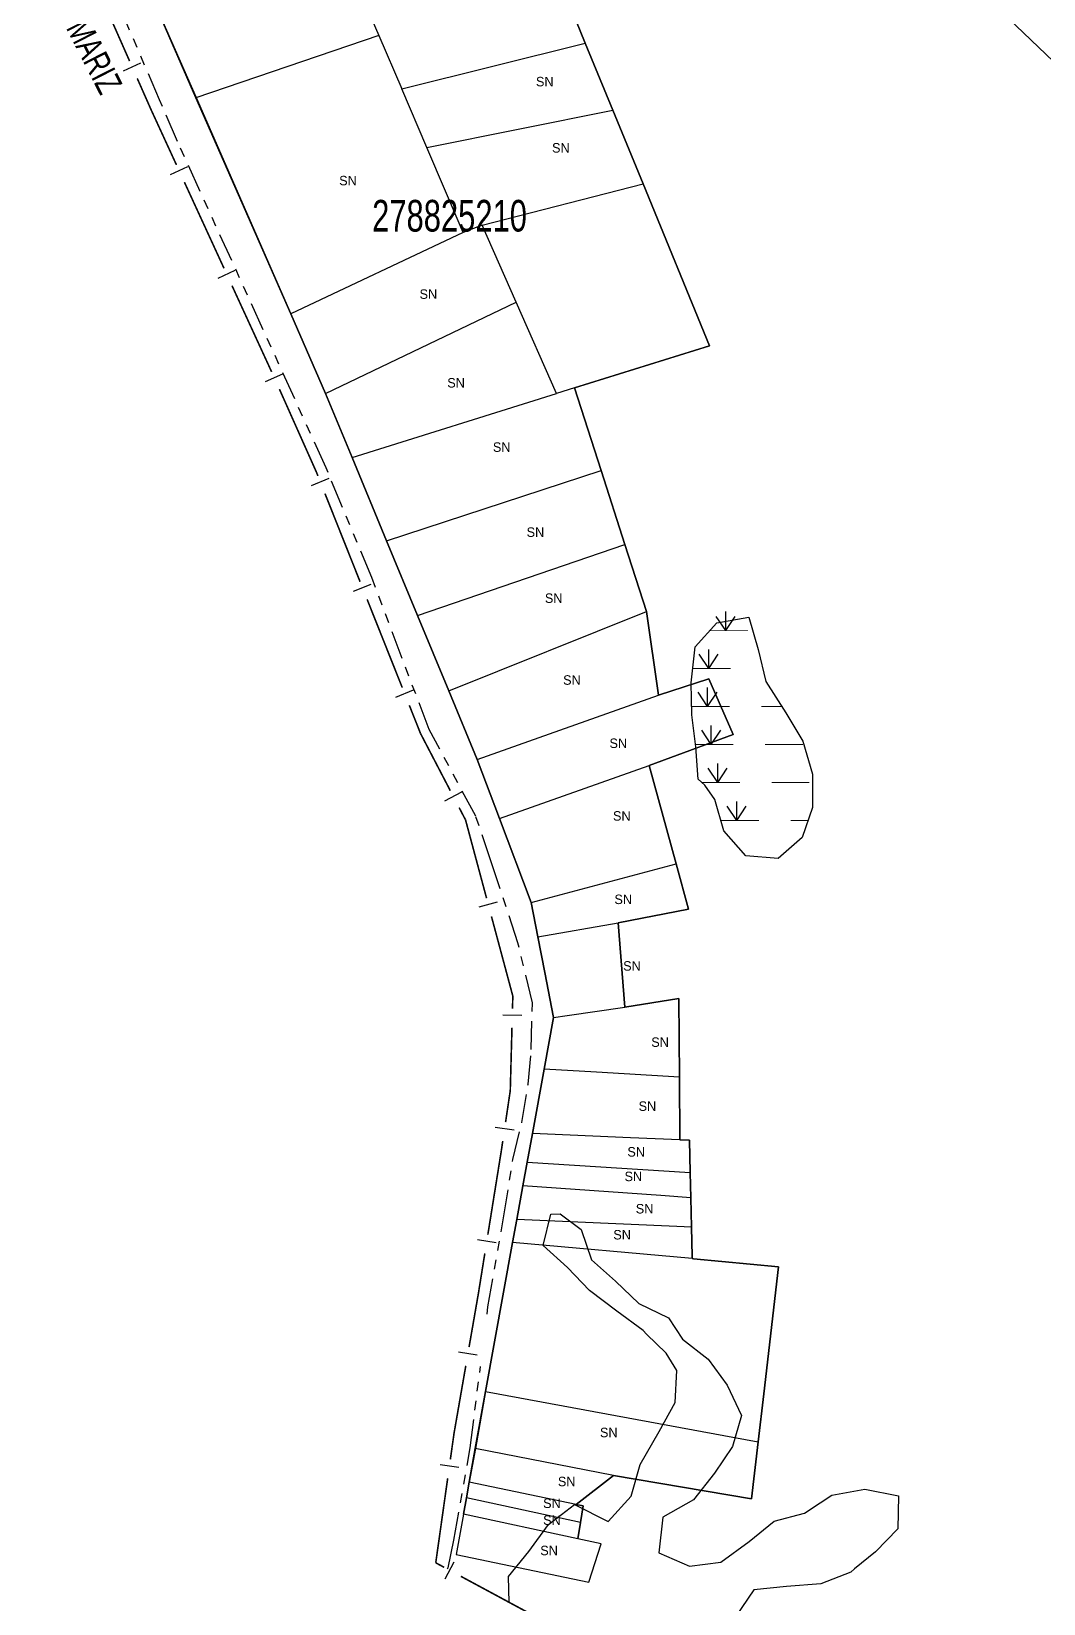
# Model space of a CAD drawing. Extents: x 204373 to 205952, y 4873300 to 4875179.
# Drawn here: x 205271 to 205431, y 4873681.7 to 4873930.1 of the extents above; entities that cross this region are included whole.
import ezdxf
from ezdxf.enums import TextEntityAlignment as Align

# ---------------------------------------------------------------- set-up
doc = ezdxf.new("R2010")
doc.units = 0
doc.header["$LTSCALE"] = 1.5
doc.header["$MEASUREMENT"] = 0
doc.linetypes.add('TRACO_00', pattern=[10, -10])
doc.linetypes.add('TRACO_25', pattern=[8, 3, -1, 1, -1, 1, -1])
for name, color, linetype in [('CD_MALHA_LOTES', 7, 'CONTINUOUS'), ('CD_TXT_QUADRA', 255, 'CONTINUOUS'), ('HD-ALAGADO-BREJO', 170, 'CONTINUOUS'), ('HD-LAGOS-PERENE', 170, 'CONTINUOUS'), ('LM-LIM-SETORES-BAIRROS', 250, 'CONTINUOUS'), ('RU-QUADRA', 220, 'CONTINUOUS'), ('SV-RUA-NAO-PAV', 7, 'CONTINUOUS'), ('SV-TXT-RUA-N-PAV', 7, 'CONTINUOUS'), ('Th_NmrPort', 1, 'CONTINUOUS')]:
    doc.layers.add(name, color=color, linetype=linetype)
doc.styles.add('ARIAL', font='ARIAL.SHX')

# ---------------------------------------------------------------- blocks, each defined once
blk = doc.blocks.new('*X1')
at = {"layer": 'HD-ALAGADO-BREJO'}
for points in [[(205380.739497, 4873835.450521), (205379.239109, 4873837.700263)], [(205380.739497, 4873835.450521), (205380.73898, 4873838.450521)], [(205380.739497, 4873835.450521), (205382.239109, 4873837.70078)], [(205378.031954, 4873829.450367), (205376.531651, 4873831.700165)], [(205378.031954, 4873829.450367), (205378.03155, 4873832.450367)], [(205378.031954, 4873829.450367), (205379.531651, 4873831.70057)], [(205377.854162, 4873823.450293), (205376.353894, 4873825.700114)], [(205377.854162, 4873823.450293), (205377.853805, 4873826.450293)], [(205377.854162, 4873823.450293), (205379.353894, 4873825.700471)], [(205378.433941, 4873817.45024), (205376.933697, 4873819.700077)], [(205378.433941, 4873817.45024), (205378.433615, 4873820.45024)], [(205378.433941, 4873817.45024), (205379.933697, 4873819.700402)], [(205379.463808, 4873811.450214), (205379.463485, 4873814.450214)], [(205379.463808, 4873811.450214), (205377.963566, 4873813.700053)], [(205379.463808, 4873811.450214), (205380.963566, 4873813.700375)], [(205382.471503, 4873805.450245), (205380.971231, 4873807.700064)], [(205382.471503, 4873805.450245), (205382.471141, 4873808.450245)], [(205382.471503, 4873805.450245), (205383.971231, 4873807.700426)]]:
    blk.add_lwpolyline(points, dxfattribs=at)
at = {"layer": 'HD-ALAGADO-BREJO', "const_width": 0.13}
for points in [[(205378.239497, 4873835.45009), (205379.239497, 4873835.450263)], [(205379.239497, 4873835.450263), (205384.239497, 4873835.451125)], [(205375.531954, 4873829.45003), (205376.531954, 4873829.450165)], [(205376.531954, 4873829.450165), (205381.531954, 4873829.450839)], [(205386.531954, 4873829.451514), (205386.589297, 4873829.450141)], [(205375.354162, 4873823.449996), (205376.354162, 4873823.450114)], [(205376.354162, 4873823.450114), (205381.354162, 4873823.450709)], [(205386.354162, 4873823.451304), (205389.354162, 4873823.451661)], [(205389.354162, 4873823.451661), (205389.591562, 4873823.450138)], [(205375.933941, 4873817.449968), (205376.933941, 4873817.450077)], [(205376.933941, 4873817.450077), (205381.933941, 4873817.450619)], [(205386.933941, 4873817.451162), (205392.933941, 4873817.451813)], [(205376.963808, 4873811.449946), (205377.963808, 4873811.450053)], [(205377.963808, 4873811.450053), (205382.963808, 4873811.45059)], [(205387.963808, 4873811.451127), (205393.963808, 4873811.451772)], [(205379.971503, 4873805.449943), (205380.971503, 4873805.450064)], [(205380.971503, 4873805.450064), (205385.971503, 4873805.450668)], [(205390.971503, 4873805.451273), (205392.971503, 4873805.451514)], [(205392.971503, 4873805.451514), (205393.749818, 4873805.45008)]]:
    blk.add_lwpolyline(points, dxfattribs=at)

msp = doc.modelspace()

# ---------------------------------------------------------------- linework, layer by layer
at = {"layer": 'CD_MALHA_LOTES', "linetype": 'Continuous', "flags": 128}
for points in [[(205354.270968, 4873938.672875), (205358.530719, 4873928.283928)], [(205432.543682, 4873925.360428), (205420.684033, 4873936.751364)], [(205296.985055, 4873919.647524), (205290.367118, 4873934.733923)], [(205324.840945, 4873931.912758), (205325.881185, 4873929.488815)], [(205325.881185, 4873929.488815), (205296.985055, 4873919.647524)], [(205325.881185, 4873929.488815), (205329.508019, 4873921.037653)], [(205329.508019, 4873921.037653), (205358.530719, 4873928.283928)], [(205358.530719, 4873928.283928), (205362.873531, 4873917.692407)], [(205333.481578, 4873911.778562), (205329.508019, 4873921.037653)], [(205311.960027, 4873885.510238), (205296.985055, 4873919.647524)], [(205333.481578, 4873911.778562), (205362.873531, 4873917.692407)], [(205362.873531, 4873917.692407), (205367.659757, 4873906.019459)], [(205339.249834, 4873898.337511), (205333.481578, 4873911.778562)], [(205342.235963, 4873899.513865), (205367.659757, 4873906.019459)], [(205367.659757, 4873906.019459), (205378.137378, 4873880.465981)], [(205342.235963, 4873899.513865), (205339.249834, 4873898.337511)], [(205347.593572, 4873887.351413), (205342.235963, 4873899.513865)], [(205339.249834, 4873898.337511), (205311.960027, 4873885.510238)], [(205317.487288, 4873872.910169), (205347.593572, 4873887.351413)], [(205353.982483, 4873872.919397), (205347.593572, 4873887.351413)], [(205317.487288, 4873872.910169), (205311.960027, 4873885.510238)], [(205378.137378, 4873880.465981), (205356.804769, 4873873.801149)], [(205356.804769, 4873873.801149), (205353.982483, 4873872.919397)], [(205356.804769, 4873873.801149), (205361.016794, 4873860.726278)], [(205321.67269, 4873862.80434), (205317.487288, 4873872.910169)], [(205321.67269, 4873862.80434), (205353.982483, 4873872.919397)], [(205327.120715, 4873849.649854), (205321.67269, 4873862.80434)], [(205327.120715, 4873849.649854), (205361.016794, 4873860.726278)], [(205361.016794, 4873860.726278), (205364.780332, 4873849.043589)], [(205332.018776, 4873837.823281), (205327.120715, 4873849.649854)], [(205332.018776, 4873837.823281), (205364.780332, 4873849.043589)], [(205364.780332, 4873849.043589), (205368.183615, 4873838.479197)], [(205336.945513, 4873825.927466), (205332.018776, 4873837.823281)], [(205336.945513, 4873825.927466), (205368.183615, 4873838.479197)], [(205368.183615, 4873838.479197), (205370.083879, 4873825.267838)], [(205370.083879, 4873825.267838), (205378.046889, 4873827.824145)], [(205378.046889, 4873827.824145), (205381.892662, 4873819.046736)], [(205341.444187, 4873815.06523), (205336.945513, 4873825.927466)], [(205341.444187, 4873815.06523), (205370.083879, 4873825.267838)], [(205381.892662, 4873819.046736), (205368.613436, 4873814.137721)], [(205344.968749, 4873805.759641), (205341.444187, 4873815.06523)], [(205344.968749, 4873805.759641), (205368.613436, 4873814.137721)], [(205368.613436, 4873814.137721), (205372.890401, 4873798.594984)], [(205349.995374, 4873792.488285), (205344.968749, 4873805.759641)], [(205349.995374, 4873792.488285), (205372.890401, 4873798.594984)], [(205372.890401, 4873798.594984), (205374.857161, 4873791.447664)], [(205351.041486, 4873787.068753), (205349.995374, 4873792.488285)], [(205374.857161, 4873791.447664), (205363.727043, 4873789.253312)], [(205351.041486, 4873787.068753), (205363.727043, 4873789.253312)], [(205352.131018, 4873781.424276), (205351.041486, 4873787.068753)], [(205363.727043, 4873789.253312), (205364.790286, 4873775.974086)], [(205353.501814, 4873774.322667), (205352.131018, 4873781.424276)], [(205364.790286, 4873775.974086), (205373.29623, 4873777.331418)], [(205373.29623, 4873777.331418), (205373.401473, 4873764.86748)], [(205353.501814, 4873774.322667), (205355.658028, 4873774.638105)], [(205355.658028, 4873774.638105), (205364.790286, 4873775.974086)], [(205352.019554, 4873766.158268), (205353.501814, 4873774.322667)], [(205350.170055, 4873755.971086), (205352.019554, 4873766.158268)], [(205360.325911, 4873765.656828), (205352.019554, 4873766.158268)], [(205373.401473, 4873764.86748), (205360.325911, 4873765.656828)], [(205373.401473, 4873764.86748), (205373.484788, 4873755.000558)], [(205349.355369, 4873751.483731), (205350.170055, 4873755.971086)], [(205365.695832, 4873755.324791), (205350.170055, 4873755.971086)], [(205373.484788, 4873755.000558), (205365.695832, 4873755.324791)], [(205373.484788, 4873755.000558), (205375.015516, 4873754.93545)], [(205375.015516, 4873754.93545), (205375.126784, 4873749.823287)], [(205348.668271, 4873747.699142), (205349.355369, 4873751.483731)], [(205349.355369, 4873751.483731), (205375.126784, 4873749.823287)], [(205375.126784, 4873749.823287), (205375.213403, 4873745.843667)], [(205347.703938, 4873742.387526), (205348.668271, 4873747.699142)], [(205370.450472, 4873746.176591), (205348.668271, 4873747.699142)], [(205375.213403, 4873745.843667), (205370.450472, 4873746.176591)], [(205375.213403, 4873745.843667), (205375.314357, 4873741.205361)], [(205347.04756, 4873738.772143), (205347.703938, 4873742.387526)], [(205372.982298, 4873741.30521), (205347.703938, 4873742.387526)], [(205375.314357, 4873741.205361), (205372.982298, 4873741.30521)], [(205375.314357, 4873741.205361), (205375.414019, 4873736.62644)], [(205342.768817, 4873715.204501), (205347.04756, 4873738.772143)], [(205375.422715, 4873736.226899), (205347.04756, 4873738.772143)], [(205375.414019, 4873736.62644), (205375.422715, 4873736.226899)], [(205375.422715, 4873736.226899), (205375.632125, 4873736.20679)], [(205375.632125, 4873736.20679), (205389.086518, 4873734.914812), (205386.731823, 4873714.850332)], [(205341.140521, 4873706.235721), (205342.768817, 4873715.204501)], [(205342.768817, 4873715.204501), (205385.842099, 4873707.26895)], [(205386.731823, 4873714.850332), (205385.842099, 4873707.26895)], [(205340.175833, 4873700.922149), (205341.140521, 4873706.235721)], [(205363.003133, 4873701.954282), (205341.140521, 4873706.235721)], [(205385.842099, 4873707.26895), (205384.788302, 4873698.289487), (205363.003133, 4873701.954282)], [(205339.727653, 4873698.453536), (205340.175833, 4873700.922149)], [(205357.07612, 4873697.384599), (205340.175833, 4873700.922149)], [(205363.003133, 4873701.954282), (205357.07612, 4873697.384599)], [(205339.251995, 4873695.833577), (205339.727653, 4873698.453536)], [(205357.771329, 4873694.508566), (205339.727653, 4873698.453536)], [(205357.07612, 4873697.384599), (205358.207229, 4873697.158378)], [(205339.251995, 4873695.833577), (205338.096102, 4873689.466833), (205359.066872, 4873685.10075), (205361.012381, 4873691.163497), (205357.347586, 4873691.932652)], [(205357.347586, 4873691.932652), (205339.251995, 4873695.833577)], [(205358.207229, 4873697.158378), (205357.771329, 4873694.508566)], [(205357.771329, 4873694.508566), (205357.347586, 4873691.932652)]]:
    msp.add_lwpolyline(points, dxfattribs=at)
at = {"layer": 'HD-ALAGADO-BREJO', "linetype": 'TRACO_00'}
msp.add_polyline3d([(205376.39, 4873811.99, 2.300271), (205375.98, 4873817.06, 2.300271), (205375.38, 4873822.14, 2.300271), (205375.28, 4873827.21, 2.300271), (205375.92, 4873832.9, 2.300271), (205379.34, 4873836.66, 2.300271), (205384.36, 4873837.59, 2.300271), (205385.87, 4873832.47, 2.300271), (205387.08, 4873827.39, 2.300271), (205390.21, 4873822.48, 2.300271), (205392.92, 4873817.96, 2.300271), (205394.44, 4873812.75, 2.300271), (205394.46, 4873807.52, 2.300271), (205392.82, 4873802.74, 2.300271), (205389, 4873799.45, 2.300271), (205383.88, 4873799.88, 2.300271), (205380.44, 4873803.83, 2.300271), (205379.02, 4873808.74, 2.300271), (205377.41, 4873811.03, 2.300271)], close=True, dxfattribs=at)
at = {"layer": 'HD-LAGOS-PERENE', "linetype": 'Continuous'}
for points in [[(205346.503964, 4873681.912274, 2.203013), (205346.37, 4873686.01, 2.203013), (205349.6, 4873689.93, 2.203013), (205352.71, 4873694.22, 2.203013), (205356.83, 4873697.39, 2.203013), (205362.14, 4873694.71, 2.203013), (205365.76, 4873698.69, 2.203013), (205367.19, 4873703.68, 2.203013), (205370.23, 4873708.91, 2.203013), (205372.71, 4873713.49, 2.203013), (205373.01, 4873718.57, 2.203013), (205371.29, 4873721.28, 2.203013), (205368.229613, 4873724.298233, 2.203013), (205367.66, 4873724.86, 2.203013), (205363.53, 4873727.94, 2.203013), (205359.21, 4873731.2, 2.203013), (205355.7, 4873734.82, 2.203013), (205351.89, 4873738.28, 2.203013), (205353.08, 4873743.26, 2.203013), (205354.534165, 4873743.301953, 2.203013), (205357.88, 4873740.82, 2.203013), (205359.5, 4873736.05, 2.203013), (205363.3, 4873732.67, 2.203013), (205367, 4873729.15, 2.203013), (205371.68, 4873726.88, 2.203013), (205373.88, 4873723.51, 2.203013), (205377.97, 4873720.36, 2.203013), (205380.93, 4873716.22, 2.203013), (205383.24, 4873711.44, 2.203013), (205381.78, 4873706.54, 2.203013), (205378.97, 4873702.35, 2.203013), (205375.62, 4873698.12, 2.203013), (205370.77, 4873695.39, 2.203013), (205370.16, 4873689.75, 2.203013), (205374.98, 4873687.61, 2.203013), (205379.98, 4873688.29, 2.203013), (205384.45, 4873691.53, 2.203013), (205388.36, 4873694.73, 2.203013), (205393.2, 4873696.03, 2.203013), (205395.663736, 4873697.664816, 2.203013)], [(205395.663736, 4873697.664816, 2.203013), (205397.48, 4873698.87, 2.203013), (205402.73, 4873699.82, 2.203013), (205408.05, 4873698.75, 2.203013), (205407.92, 4873693.55, 2.203013), (205404.42, 4873689.88, 2.203013), (205401.098643, 4873687.207741, 2.203013)], [(205400.48, 4873686.71, 2.203013), (205395.75, 4873684.84, 2.203013), (205390.36, 4873684.4, 2.203013), (205385.19, 4873683.91, 2.203013), (205382.27, 4873679.64, 2.203013), (205380.6, 4873674.8, 2.203013)], [(205401.098643, 4873687.207741, 2.203013), (205400.48, 4873686.71, 2.203013)]]:
    msp.add_polyline3d(points, dxfattribs=at)
at = {"layer": 'LM-LIM-SETORES-BAIRROS', "const_width": 0.25}
for points in [[(205283.576361, 4873932.030608), (205286.492061, 4873925.434727)], [(205287.704984, 4873922.690858), (205289.726523, 4873918.117742)], [(205289.726523, 4873918.117742), (205289.878348, 4873917.774284)], [(205289.878348, 4873917.774284), (205293.900996, 4873909.030776)], [(205295.154876, 4873906.30538), (205301.424277, 4873892.678399)], [(205302.678157, 4873889.953002), (205308.947557, 4873876.326021)], [(205310.18028, 4873873.591038), (205315.884462, 4873860.805801)], [(205315.884462, 4873860.805801), (205316.046964, 4873860.441573)], [(205316.046964, 4873860.441573), (205316.269514, 4873859.883118)], [(205317.380106, 4873857.096259), (205322.933066, 4873843.161962)], [(205324.043658, 4873840.375102), (205329.596619, 4873826.440805)], [(205330.707211, 4873823.653946), (205332.188, 4873819.938133)], [(205332.188, 4873819.938133), (205332.493614, 4873819.171243)], [(205332.493614, 4873819.171243), (205337.195628, 4873810.148458)], [(205338.582045, 4873807.488036), (205339.506323, 4873805.714421)], [(205339.506323, 4873805.714421), (205339.602562, 4873805.529747)], [(205339.602562, 4873805.529747), (205342.919216, 4873793.175445)], [(205343.697058, 4873790.278039), (205347.067705, 4873777.722612)], [(205347.072464, 4873777.704888), (205347.018925, 4873775.723963)], [(205347.067705, 4873777.722612), (205347.072464, 4873777.704888)], [(205346.937874, 4873772.725058), (205346.694719, 4873763.728344)], [(205346.668696, 4873762.765491), (205345.926719, 4873757.783646)], [(205346.694719, 4873763.728344), (205346.668696, 4873762.765491)], [(205345.484785, 4873754.816375), (205345.337474, 4873753.827285)], [(205345.25551, 4873753.276955), (205343.122305, 4873740.003681)], [(205345.337474, 4873753.827285), (205345.25551, 4873753.276955)], [(205342.646271, 4873737.041689), (205341.694202, 4873731.117707)], [(205341.621603, 4873730.665976), (205340.154667, 4873722.250399)], [(205341.694202, 4873731.117707), (205341.621603, 4873730.665976)], [(205339.639499, 4873719.294963), (205337.922274, 4873709.44351)], [(205337.785811, 4873708.660648), (205337.197407, 4873704.496682)], [(205337.922274, 4873709.44351), (205337.785811, 4873708.660648)], [(205336.777651, 4873701.526193), (205334.95871, 4873688.654074)], [(205334.95871, 4873688.654074), (205334.889752, 4873688.16608)], [(205334.889752, 4873688.16608), (205336.216761, 4873687.451537)], [(205338.858174, 4873686.029237), (205352.065241, 4873678.91774)]]:
    msp.add_lwpolyline(points, dxfattribs=at)
at = {"layer": 'LM-LIM-SETORES-BAIRROS'}
for points in [[(205285.524434, 4873923.913642), (205288.268303, 4873925.126565)], [(205292.956258, 4873907.495371), (205295.681654, 4873908.749251)], [(205300.479539, 4873891.142993), (205303.204935, 4873892.396873)], [(205307.99555, 4873874.806338), (205310.735243, 4873876.028663)], [(205315.246282, 4873858.398869), (205318.033141, 4873859.509461)], [(205321.909834, 4873841.677713), (205324.696693, 4873842.788305)], [(205328.573386, 4873824.956556), (205331.360246, 4873826.067148)], [(205336.327556, 4873808.568442), (205338.987978, 4873809.954859)], [(205341.729793, 4873791.820722), (205344.627199, 4873792.598564)], [(205345.492456, 4873774.764854), (205348.49136, 4873774.683802)], [(205344.295773, 4873757.015522), (205347.263043, 4873756.573589)], [(205341.482631, 4873739.254367), (205344.444623, 4873738.778333)], [(205338.505227, 4873721.522838), (205341.460663, 4873721.00767)], [(205335.572244, 4873703.716397), (205338.542733, 4873703.296641)], [(205336.386082, 4873685.65673), (205337.808382, 4873688.298144)]]:
    msp.add_lwpolyline(points, dxfattribs=at)
at = {"layer": 'RU-QUADRA', "linetype": 'Continuous', "flags": 128}
for points in [[(205290.367118, 4873934.733923), (205297.036828, 4873919.670236), (205311.960027, 4873885.510238), (205317.487288, 4873872.910169), (205321.67269, 4873862.80434), (205327.120715, 4873849.649854), (205332.018776, 4873837.823281), (205336.945513, 4873825.927466), (205341.444187, 4873815.06523), (205344.968749, 4873805.759641), (205349.995374, 4873792.488285), (205351.041486, 4873787.068753), (205352.131018, 4873781.424276), (205353.501814, 4873774.322667), (205352.019554, 4873766.158268), (205350.170055, 4873755.971086), (205349.355369, 4873751.483731), (205348.668271, 4873747.699142), (205347.703938, 4873742.387526), (205347.04756, 4873738.772143), (205342.768817, 4873715.204501), (205341.17272, 4873706.229876), (205340.175833, 4873700.922149), (205339.727653, 4873698.453536), (205339.251995, 4873695.833577), (205338.096102, 4873689.466833), (205359.066872, 4873685.10075), (205361.012381, 4873691.163497), (205357.347586, 4873691.932652), (205357.771329, 4873694.508566), (205358.207229, 4873697.158378), (205357.07612, 4873697.384599), (205363.003133, 4873701.954282), (205384.788302, 4873698.289487), (205385.842099, 4873707.26895), (205386.731823, 4873714.850332), (205389.086518, 4873734.914812), (205375.632125, 4873736.20679), (205375.422715, 4873736.226899), (205375.414019, 4873736.62644), (205375.314357, 4873741.205361), (205375.213403, 4873745.843667), (205375.126784, 4873749.823287), (205375.015516, 4873754.93545), (205373.484788, 4873755.000558), (205373.401473, 4873764.86748), (205373.29623, 4873777.331418), (205364.790286, 4873775.974086), (205363.727043, 4873789.253312), (205374.857161, 4873791.447664), (205372.890401, 4873798.594984), (205368.613436, 4873814.137721), (205381.892662, 4873819.046736), (205378.046889, 4873827.824145), (205370.083879, 4873825.267838), (205368.183615, 4873838.479197), (205364.780332, 4873849.043589), (205361.016794, 4873860.726278), (205356.804769, 4873873.801149), (205378.137378, 4873880.465981), (205367.659757, 4873906.019459), (205362.873531, 4873917.692407), (205358.530719, 4873928.283928), (205354.270968, 4873938.672875)], [(205420.684033, 4873936.751364), (205432.543682, 4873925.360428)]]:
    msp.add_lwpolyline(points, dxfattribs=at)
at = {"layer": 'SV-RUA-NAO-PAV', "linetype": 'TRACO_25'}
for points in [[(205344.772707, 4873795.58209, 4.167637), (205343.669485, 4873798.937723, 4.167637), (205341.211575, 4873806.135888, 4.206541), (205333.837846, 4873819.829956, 4.371881), (205324.772568, 4873843.823645, 4.013436), (205317.567244, 4873861.143164, 4.607105), (205294.063845, 4873912.724883, 5.027621), (205291.242314, 4873919.292813, 5.027621), (205285.459293, 4873932.754465, 5.299719), (205275.47084, 4873956.005474, 5.299719), (205271.148201, 4873967.367436, 5.299719), (205270.976569, 4873969.186736, 5.299719), (205272.212321, 4873970.559794, 5.299719), (205333.587976, 4873987.99762, 5.299719), (205335.166992, 4873988.134925, 5.299719), (205336.814661, 4873987.173785, 5.299719), (205345.327615, 4873965.616788, 5.299719)], [(205342.991883, 4873727.426123, 3.321487), (205343.14279, 4873728.623947, 3.321487), (205345.6007, 4873742.669146, 3.447923), (205347.072464, 4873751.863769, 3.622989), (205348.48565, 4873757.718398, 3.671618), (205349.495069, 4873763.77491, 3.788328), (205349.989825, 4873769.267241, 3.934216), (205350.16539, 4873776.64097, 3.924491), (205347.883045, 4873786.121479, 3.97312), (205344.772707, 4873795.58209, 4.167637)], [(205336.668365, 4873687.208365, 3.516004), (205336.83, 4873687.37, 3.516004), (205337.74, 4873691.72, 3.477101), (205340.33375, 4873706.327194, 3.321487), (205341.955953, 4873719.203424, 3.321487)]]:
    msp.add_polyline3d(points, dxfattribs=at)

# ---------------------------------------------------------------- block references
at = {"layer": 'HD-ALAGADO-BREJO'}
msp.add_blockref('*X1', (0, 0), dxfattribs=at)

# ---------------------------------------------------------------- texts
at = {"layer": 'CD_TXT_QUADRA', "style": 'ARIAL', "width": 0.7}
msp.add_text('278825210', height=5, dxfattribs=at).set_placement((205324.831916, 4873898.494316))
at = {"layer": 'SV-TXT-RUA-N-PAV', "style": 'ARIAL', "width": 0.7}
msp.add_text('ROMARIZ', height=4, rotation=297, dxfattribs=at).set_placement((205273.728516, 4873935.923467))
at = {"layer": 'Th_NmrPort', "color": 1}
for p in [(205350.72764, 4873922.182668), (205353.272362, 4873911.721766), (205319.622867, 4873906.54427), (205332.33334, 4873888.616397), (205336.708942, 4873874.598024), (205343.924495, 4873864.440746), (205349.252903, 4873851.008717), (205352.139124, 4873840.573918), (205355.025345, 4873827.641428), (205362.351906, 4873817.650663), (205362.906018, 4873806.168517), (205363.13511, 4873792.990015), (205364.515353, 4873782.469135), (205368.955693, 4873770.424713), (205366.952938, 4873760.315499), (205365.176802, 4873753.099946), (205364.732768, 4873749.214649), (205366.508904, 4873744.108257), (205362.956632, 4873740.000943), (205360.846361, 4873708.76196), (205354.192524, 4873701.013542), (205351.861345, 4873697.572279), (205351.861345, 4873694.908075), (205351.410639, 4873690.112532)]:
    msp.add_text('SN', height=1.5, dxfattribs=at).set_placement(p, align=Align.MIDDLE_LEFT)

doc.saveas('drawing.dxf')
